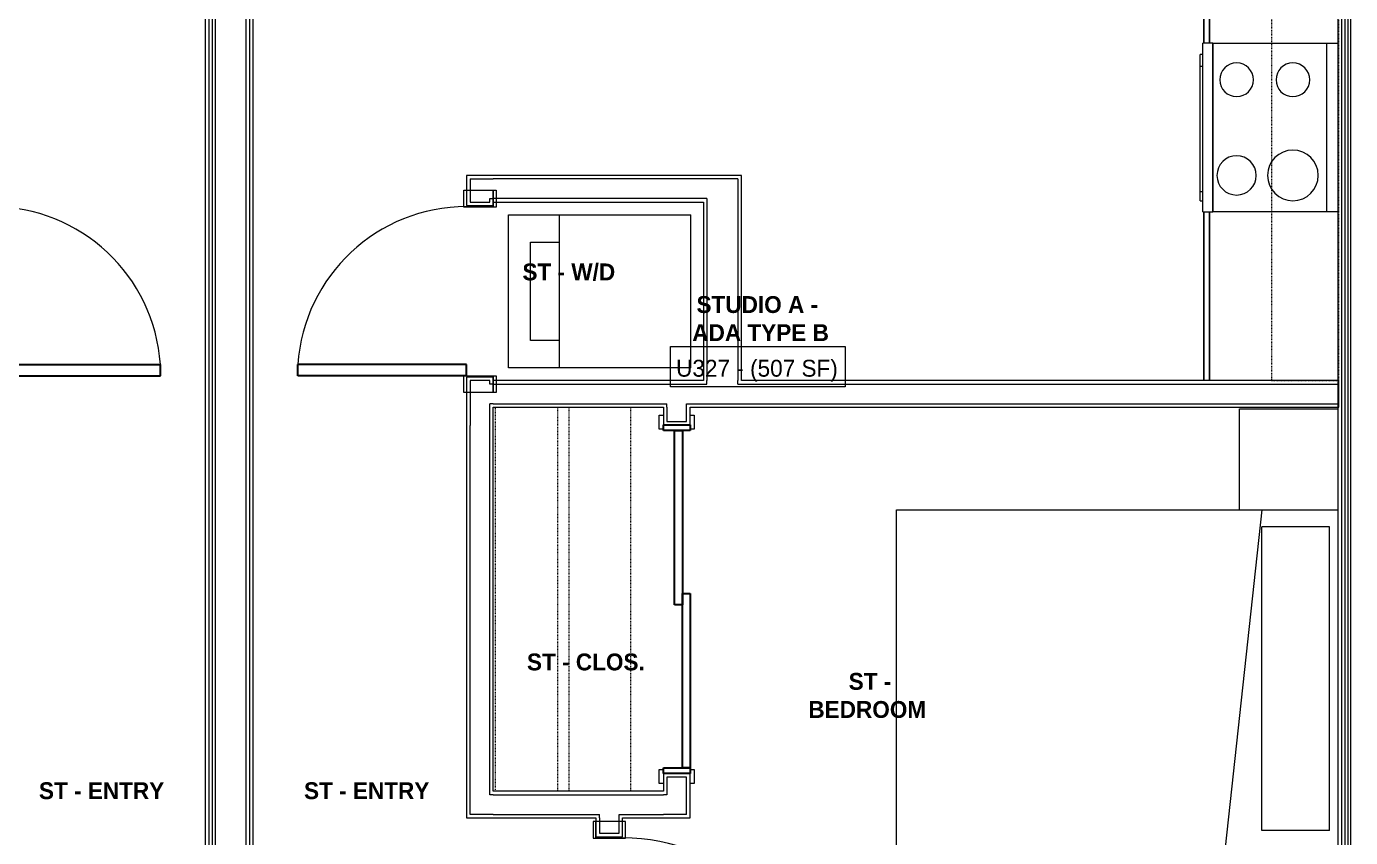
# Model space of a CAD drawing. Header units: inches. Extents: x -4093 to -1777, y 9773 to 12264.
# Drawn here: x -2750.8 to -2515.3, y 10570.7 to 10714.9 of the extents above; entities that cross this region are included whole.
import ezdxf

# ---------------------------------------------------------------- set-up
doc = ezdxf.new("R2010")
doc.units = ezdxf.units.IN
doc.header["$MEASUREMENT"] = 0
doc.linetypes.add('Dash', pattern=[0.25, 0.125, -0.125])
for name, color, linetype, lineweight in [('0-1', 7, 'Continuous', 5), ('0-2', 7, 'Continuous', 9), ('A-AREA-IDEN', 2, 'Continuous', 9), ('A-DOOR-1', 7, 'Continuous', 9), ('A-DOOR-2', 10, 'Continuous', 30), ('A-DOOR-FRAM-1', 10, 'Continuous', 30), ('A-WALL-1', 7, 'Continuous', 9), ('A-WALL-2', 250, 'Continuous', 18), ('I-FURN-1', 7, 'Continuous', 9), ('I-WALL-1', 7, 'Continuous', 9), ('P-SANR-FIXT-1', 7, 'Continuous', 9), ('Q-CASE-1', 7, 'Continuous', 9), ('Q-CASE-HDLN-1', 7, 'Dash', 9), ('Q-SPCQ-1', 7, 'Continuous', 9)]:
    doc.layers.add(name, color=color, linetype=linetype, lineweight=lineweight)
doc.styles.add('Century Gothic_1', font='ufonts.com_century-gothic.ttf', dxfattribs={"height": 3})
doc.styles.add('Century Gothic_B', font='GOTHICB.TTF', dxfattribs={"height": 3})

# ---------------------------------------------------------------- blocks, each defined once
blk = doc.blocks.new('SWING - SINGLE - FLUSH - SWING - FLUSH - 2-6 x 6-8 - PASSAGE-4346080-BACKGROUND - 3RD FLOOR')
at = {"layer": 'A-DOOR-1'}
for p, q in [((-15, 2.875), (-18, 2.875)), ((-18, 2.875), (-18, -2.375)), ((-15, -2.375), (-15, 2.875)), ((18, 2.875), (15, 2.875)), ((15, 2.875), (15, -2.375)), ((18, -2.375), (18, 2.875)), ((-18, -2.375), (-15, -2.375)), ((-15, -2.375), (-18, -2.375)), ((-18, -2.375), (-18, -2.875)), ((-18, -2.875), (-15, -2.875)), ((-15, -2.875), (-15, -2.375)), ((15, -2.375), (18, -2.375)), ((18, -2.375), (15, -2.375)), ((15, -2.375), (15, -2.875)), ((15, -2.875), (18, -2.875)), ((18, -2.875), (18, -2.375))]:
    blk.add_line(p, q, dxfattribs=at)
blk.add_arc((15, 2.375), 30.067, 93.81407, 180, dxfattribs=at)
at = {"layer": 'A-DOOR-2'}
for p, q in [((13, 2.375), (13, 32.375)), ((15, 32.375), (13, 32.375)), ((15, 2.375), (15, 32.375)), ((15, 2.375), (13, 2.375))]:
    blk.add_line(p, q, dxfattribs=at)
blk = doc.blocks.new('SLIDING - FLUSH - SLIDING - FLUSH - 5-0 x 6-8-3203586-BACKGROUND - 3RD FLOOR')
at = {"layer": 'A-DOOR-1'}
for p, q in [((-32.75, 3.25), (-30.25, 3.25)), ((-32.75, 2.5), (-32.75, 3.25)), ((-30.25, 2.5), (-32.75, 2.5)), ((-30.25, 3.25), (-30.25, 2.5)), ((30.25, 3.25), (32.75, 3.25)), ((30.25, 2.5), (30.25, 3.25)), ((32.75, 2.5), (30.25, 2.5)), ((32.75, 3.25), (32.75, 2.5)), ((-32.75, -2.25), (-30.25, -2.25)), ((-32.75, -3), (-32.75, -2.25)), ((-30.25, -2.25), (-30.25, -3)), ((30.25, -2.25), (32.75, -2.25)), ((30.25, -3), (30.25, -2.25)), ((32.75, -2.25), (32.75, -3)), ((-30.25, -3), (-32.75, -3)), ((32.75, -3), (30.25, -3))]:
    blk.add_line(p, q, dxfattribs=at)
at = {"layer": 'A-DOOR-2'}
for p, q in [((-1, -0.88), (-1, 0.5)), ((-1, 0.5), (30, 0.5)), ((30, 0.5), (30, -0.88)), ((-30, -2.25), (-30, -0.88)), ((-30, -0.88), (1, -0.88)), ((1, -2.25), (-30, -2.25)), ((30, -0.88), (-1, -0.88)), ((1, -0.88), (1, -2.25))]:
    blk.add_line(p, q, dxfattribs=at)
at = {"layer": 'A-DOOR-FRAM-1'}
for p, q in [((-31, -2.25), (-31, 2.5)), ((-31, 2.5), (-30, 2.5)), ((-30, 2.5), (-30, -2.25)), ((30, 2.5), (31, 2.5)), ((30, -2.25), (30, 2.5)), ((31, 2.5), (31, -2.25)), ((-30, -2.25), (-31, -2.25)), ((31, -2.25), (30, -2.25))]:
    blk.add_line(p, q, dxfattribs=at)
blk = doc.blocks.new('SWING - SINGLE - FLUSH - SWING - FLUSH - 2-10 x 6-8 - PRIVACY-4346066-BACKGROUND - 3RD FLOOR')
at = {"layer": 'A-DOOR-1'}
for p, q in [((-17, 2.87), (-20, 2.87)), ((-20, 2.87), (-20, -2.38)), ((-17, -2.38), (-17, 2.87)), ((20, 2.87), (17, 2.87)), ((17, 2.87), (17, -2.38)), ((20, -2.38), (20, 2.87)), ((-20, -2.38), (-17, -2.38)), ((-17, -2.38), (-20, -2.38)), ((-20, -2.38), (-20, -2.88)), ((-20, -2.88), (-17, -2.88)), ((-17, -2.88), (-17, -2.38)), ((17, -2.38), (20, -2.38)), ((20, -2.38), (17, -2.38)), ((17, -2.38), (17, -2.88)), ((17, -2.88), (20, -2.88)), ((20, -2.88), (20, -2.38))]:
    blk.add_line(p, q, dxfattribs=at)
blk.add_arc((17, 2.37), 34.07, 93.3657, 180, dxfattribs=at)
at = {"layer": 'A-DOOR-2'}
for p, q in [((15, 2.37), (15, 36.38)), ((17, 36.38), (15, 36.38)), ((17, 2.37), (17, 36.38)), ((17, 2.37), (15, 2.37))]:
    blk.add_line(p, q, dxfattribs=at)
blk = doc.blocks.new('OD_CW_Closet - OD_CW_Closet-3786599-BACKGROUND - 3RD FLOOR')
at = {"layer": 'Q-CASE-HDLN-1'}
for p, q in [((0.74, -24), (0.74, 0)), ((0.74, 0), (68.99, 0)), ((68.99, 0), (68.99, -24)), ((0.74, -11), (68.99, -11)), ((0.74, -13), (68.99, -13)), ((68.99, -24), (0.74, -24))]:
    blk.add_line(p, q, dxfattribs=at)
blk = doc.blocks.new('SWING - SINGLE - FLUSH - SWING - FLUSH - 2-6 x 6-8 - PASSAGE-4346079-BACKGROUND - 3RD FLOOR')
at = {"layer": 'A-DOOR-1'}
for p, q in [((-18, 2.375), (-18, 2.875)), ((-18, 2.875), (-15, 2.875)), ((-18, 2.375), (-15, 2.375)), ((-18, -2.875), (-18, 2.375)), ((-15, 2.375), (-18, 2.375)), ((-15, 2.875), (-15, 2.375)), ((-15, 2.375), (-15, -2.875)), ((15, 2.375), (15, 2.875)), ((15, 2.875), (18, 2.875)), ((15, 2.375), (18, 2.375)), ((15, -2.875), (15, 2.375)), ((18, 2.375), (15, 2.375)), ((18, 2.875), (18, 2.375)), ((18, 2.375), (18, -2.875)), ((-15, -2.875), (-18, -2.875)), ((18, -2.875), (15, -2.875))]:
    blk.add_line(p, q, dxfattribs=at)
blk.add_arc((15, -2.375), 30.067, 180, 266.18593, dxfattribs=at)
at = {"layer": 'A-DOOR-2'}
for p, q in [((13, -2.375), (13, -32.375)), ((15, -2.375), (13, -2.375)), ((15, -2.375), (15, -32.375)), ((15, -32.375), (13, -32.375))]:
    blk.add_line(p, q, dxfattribs=at)
blk = doc.blocks.new('Bed-Standard - Queen 60_ x 79_-4200936-BACKGROUND - 3RD FLOOR')
at = {"layer": 'I-FURN-1'}
for p, q in [((-19.31, 41.3), (40.69, 41.3)), ((-19.31, -37.2), (-19.31, 41.3)), ((40.69, 41.3), (40.69, -37.2)), ((40.69, -23.7), (-19.31, -17.13)), ((-16.31, -23.7), (37.69, -23.7)), ((-16.31, -35.7), (-16.31, -23.7)), ((37.69, -35.7), (37.69, -23.7)), ((-16.31, -35.7), (37.69, -35.7))]:
    blk.add_line(p, q, dxfattribs=at)
blk = doc.blocks.new('Stacked Washer and Dryer - 26_x25_ - Private-1352637-BACKGROUND - 3RD FLOOR')
at = {"layer": 'P-SANR-FIXT-1'}
for p, q in [((0, 13.625), (32.4375, 13.625)), ((0, 13.625), (0, -13.625)), ((23.34375, 13.625), (23.34375, -13.625)), ((32.4375, 13.625), (32.4375, -13.625)), ((23.34375, 8.75), (28.53125, 8.75)), ((28.53125, 8.75), (28.53125, -8.75)), ((28.53125, -8.75), (23.34375, -8.75)), ((32.4375, -13.625), (0, -13.625))]:
    blk.add_line(p, q, dxfattribs=at)
blk = doc.blocks.new('Table-Night Stand - 18_ x 18_ x 24_-V25-BACKGROUND - 3RD FLOOR')
at = {"layer": 'I-FURN-1'}
for p, q in [((0.15, 0), (18.15, 0)), ((18.15, 0), (18.15, -17.5))]:
    blk.add_line(p, q, dxfattribs=at)
blk = doc.blocks.new('OD_CW_Base Cabinet - OD_CW_Base Cabinet-V61-BACKGROUND - 3RD FLOOR')
at = {"layer": 'Q-CASE-1'}
for p, q in [((0.74, 23.81), (0.74, 21.81)), ((36.49, 0), (131.34, 0)), ((161.34, 0), (191.34, 0))]:
    blk.add_line(p, q, dxfattribs=at)
blk = doc.blocks.new('OD_CW_Upper Cabinet - OD_CW_Upper Cabinet-4366994-BACKGROUND - 3RD FLOOR')
at = {"layer": 'Q-CASE-HDLN-1'}
for p, q in [((191.34, 24), (0.74, 24)), ((0.74, 24), (0.74, 12)), ((191.34, 12), (191.34, 24)), ((0.74, 12), (191.34, 12))]:
    blk.add_line(p, q, dxfattribs=at)
blk = doc.blocks.new('CTR - 1st Phase - Unit Layouts_rvt-1-BACKGROUND - 3RD FLOOR')
at = {"layer": 'A-WALL-1'}
for p, q in [((-2672.5, 10688.41), (-2672.5, 10683.03)), ((-2671.87, 10688.41), (-2672.5, 10688.41)), ((-2667.75, 10688.41), (-2671.87, 10688.41)), ((-2623.62, 10688.41), (-2667.75, 10688.41)), ((-2623.62, 10687.78), (-2623.62, 10688.41)), ((-2623.62, 10683.66), (-2623.62, 10687.78)), ((-2672.5, 10683.03), (-2667.75, 10683.03)), ((-2667.75, 10683.03), (-2667.75, 10683.66)), ((-2667.75, 10683.66), (-2630.37, 10683.66)), ((-2630.37, 10683.66), (-2630.37, 10651.91)), ((-2623.62, 10651.91), (-2623.62, 10683.66)), ((-2672.5, 10652.53), (-2672.5, 10643.91)), ((-2667.75, 10652.53), (-2672.5, 10652.53)), ((-2667.75, 10651.91), (-2667.75, 10652.53)), ((-2630.37, 10651.91), (-2667.75, 10651.91)), ((-2517.37, 10651.91), (-2623.62, 10651.91)), ((-2517.37, 10647.16), (-2517.37, 10651.91)), ((-2667.75, 10643.91), (-2667.75, 10647.16)), ((-2667.75, 10647.16), (-2637.5, 10647.16)), ((-2637.5, 10647.16), (-2637.5, 10644.03)), ((-2632.75, 10644.03), (-2632.75, 10647.16)), ((-2632.75, 10647.16), (-2630.37, 10647.16)), ((-2630.37, 10647.16), (-2517.37, 10647.16)), ((-2672.5, 10643.91), (-2672.5, 10574.16)), ((-2667.75, 10578.91), (-2667.75, 10643.91)), ((-2637.5, 10644.03), (-2632.75, 10644.03)), ((-2632.75, 10582.03), (-2637.5, 10582.03)), ((-2637.5, 10582.03), (-2637.5, 10578.91)), ((-2632.75, 10574.16), (-2632.75, 10582.03)), ((-2637.5, 10578.91), (-2667.75, 10578.91)), ((-2672.5, 10574.16), (-2671.87, 10574.16)), ((-2671.87, 10574.16), (-2667.75, 10574.16)), ((-2667.75, 10574.16), (-2649.5, 10574.16)), ((-2649.5, 10574.16), (-2649.5, 10570.78)), ((-2644.75, 10570.78), (-2644.75, 10574.16)), ((-2644.75, 10574.16), (-2637.5, 10574.16)), ((-2637.5, 10574.16), (-2633.37, 10574.16)), ((-2633.37, 10574.16), (-2632.75, 10574.16)), ((-2649.5, 10570.78), (-2644.75, 10570.78))]:
    blk.add_line(p, q, dxfattribs=at)
at = {"layer": 'A-WALL-2'}
for p, q in [((-2671.87, 10687.78), (-2671.87, 10683.66)), ((-2671.87, 10687.78), (-2668.37, 10687.78)), ((-2668.37, 10687.78), (-2667.75, 10687.78)), ((-2624.25, 10687.78), (-2667.75, 10687.78)), ((-2624.25, 10687.78), (-2624.25, 10684.28)), ((-2671.87, 10683.66), (-2670.12, 10683.66)), ((-2670.12, 10683.66), (-2668.37, 10683.66)), ((-2668.37, 10683.66), (-2668.37, 10684.28)), ((-2668.37, 10684.28), (-2667.75, 10684.28)), ((-2629.75, 10684.28), (-2667.75, 10684.28)), ((-2629.75, 10684.28), (-2629.75, 10683.66)), ((-2629.75, 10683.66), (-2629.75, 10651.91)), ((-2624.25, 10684.28), (-2624.25, 10683.66)), ((-2624.25, 10683.66), (-2624.25, 10651.91)), ((-2670.12, 10651.91), (-2671.87, 10651.91)), ((-2671.87, 10651.91), (-2671.87, 10643.91)), ((-2668.37, 10651.91), (-2670.12, 10651.91)), ((-2668.37, 10651.28), (-2668.37, 10651.91)), ((-2629.75, 10651.28), (-2629.75, 10651.91)), ((-2624.25, 10651.28), (-2624.25, 10651.91)), ((-2667.75, 10651.28), (-2668.37, 10651.28)), ((-2667.75, 10651.28), (-2630.37, 10651.28)), ((-2630.37, 10651.28), (-2629.75, 10651.28)), ((-2624.25, 10651.28), (-2517.37, 10651.28)), ((-2668.37, 10643.91), (-2668.37, 10647.78)), ((-2667.75, 10647.78), (-2668.37, 10647.78)), ((-2667.75, 10647.78), (-2636.87, 10647.78)), ((-2636.87, 10647.16), (-2636.87, 10647.78)), ((-2636.87, 10647.16), (-2636.87, 10644.66)), ((-2633.37, 10647.16), (-2633.37, 10647.78)), ((-2633.37, 10647.78), (-2630.37, 10647.78)), ((-2633.37, 10644.66), (-2633.37, 10647.16)), ((-2630.37, 10647.78), (-2629.75, 10647.78)), ((-2629.75, 10647.78), (-2517.37, 10647.78)), ((-2636.87, 10644.66), (-2635.12, 10644.66)), ((-2635.12, 10644.66), (-2633.37, 10644.66)), ((-2671.87, 10574.78), (-2671.87, 10643.91)), ((-2668.37, 10578.28), (-2668.37, 10643.91)), ((-2636.87, 10581.41), (-2636.87, 10578.28)), ((-2635.12, 10581.41), (-2636.87, 10581.41)), ((-2633.37, 10581.41), (-2635.12, 10581.41)), ((-2633.37, 10574.78), (-2633.37, 10581.41)), ((-2667.75, 10578.28), (-2668.37, 10578.28)), ((-2667.75, 10578.28), (-2637.5, 10578.28)), ((-2636.87, 10578.28), (-2637.5, 10578.28)), ((-2668.37, 10574.78), (-2671.87, 10574.78)), ((-2667.75, 10574.78), (-2668.37, 10574.78)), ((-2667.75, 10574.78), (-2648.87, 10574.78)), ((-2648.87, 10574.16), (-2648.87, 10574.78)), ((-2648.87, 10574.16), (-2648.87, 10571.41)), ((-2645.37, 10574.16), (-2645.37, 10574.78)), ((-2645.37, 10574.78), (-2637.5, 10574.78)), ((-2645.37, 10571.41), (-2645.37, 10574.16)), ((-2636.87, 10574.78), (-2637.5, 10574.78)), ((-2633.37, 10574.78), (-2636.87, 10574.78)), ((-2648.87, 10571.41), (-2647.12, 10571.41)), ((-2647.12, 10571.41), (-2645.37, 10571.41))]:
    blk.add_line(p, q, dxfattribs=at)
at = {"layer": 'Q-CASE-1'}
for p, q in [((-2541.37, 10711.91), (-2541.37, 10806.76)), ((-2540.37, 10711.91), (-2540.37, 10806.76)), ((-2540.37, 10806.76), (-2540.37, 10711.91)), ((-2541.37, 10651.91), (-2541.37, 10681.91)), ((-2540.37, 10651.91), (-2540.37, 10681.91)), ((-2540.37, 10681.91), (-2540.37, 10651.91))]:
    blk.add_line(p, q, dxfattribs=at)
at = {"layer": 'Q-SPCQ-1'}
for p, q in [((-2541.56, 10681.91), (-2541.56, 10711.91)), ((-2539.81, 10711.91), (-2541.56, 10711.91)), ((-2539.81, 10711.91), (-2539.81, 10681.91)), ((-2539.81, 10681.91), (-2539.81, 10711.91)), ((-2539.81, 10711.91), (-2519.56, 10711.91)), ((-2519.56, 10711.91), (-2517.56, 10711.91)), ((-2519.56, 10711.91), (-2519.56, 10681.91)), ((-2542.06, 10707.78), (-2542.06, 10709.91)), ((-2541.56, 10709.91), (-2542.06, 10709.91)), ((-2542.06, 10685.52), (-2542.06, 10707.78)), ((-2541.56, 10707.78), (-2542.06, 10707.78)), ((-2542.06, 10683.91), (-2542.06, 10685.52)), ((-2542.06, 10685.52), (-2541.56, 10685.52)), ((-2542.06, 10683.91), (-2541.56, 10683.91)), ((-2541.56, 10681.91), (-2539.81, 10681.91)), ((-2519.56, 10681.91), (-2539.81, 10681.91)), ((-2517.56, 10681.91), (-2519.56, 10681.91))]:
    blk.add_line(p, q, dxfattribs=at)
for centre, radius, start, end in [((-2535.56, 10705.41), 3, 90, 270), ((-2535.56, 10705.41), 3, 270, 90), ((-2525.56, 10705.41), 3, 90, 270), ((-2525.56, 10705.41), 3, 270, 90), ((-2535.56, 10688.41), 3.5, 90, 270), ((-2535.56, 10688.41), 3.5, 270, 90), ((-2525.56, 10688.41), 4.5, 90, 270), ((-2525.56, 10688.41), 4.5, 270, 90)]:
    blk.add_arc(centre, radius, start, end, dxfattribs=at)
at = {"layer": '0-2'}
for name, p, rotation in [('OD_CW_Base Cabinet - OD_CW_Base Cabinet-V61-BACKGROUND - 3RD FLOOR', (-2541.37, 10843.25), 269.9999999999955), ('OD_CW_Upper Cabinet - OD_CW_Upper Cabinet-4366994-BACKGROUND - 3RD FLOOR', (-2541.37, 10843.25), 270.0000000000159), ('SWING - SINGLE - FLUSH - SWING - FLUSH - 2-6 x 6-8 - PASSAGE-4346080-BACKGROUND - 3RD FLOOR', (-2759.32, 10667.78), 269.9999999999741), ('SWING - SINGLE - FLUSH - SWING - FLUSH - 2-6 x 6-8 - PASSAGE-4346079-BACKGROUND - 3RD FLOOR', (-2670.12, 10667.78), 270.0000000000231), ('Stacked Washer and Dryer - 26_x25_ - Private-1352637-BACKGROUND - 3RD FLOOR', (-2632.62, 10667.78), 180), ('OD_CW_Closet - OD_CW_Closet-3786599-BACKGROUND - 3RD FLOOR', (-2643.34, 10647.9), 269.999999999979), ('Table-Night Stand - 18_ x 18_ x 24_-V25-BACKGROUND - 3RD FLOOR', (-2535.06, 10628.76), 89.99999999997127), ('SLIDING - FLUSH - SLIDING - FLUSH - 5-0 x 6-8-3203586-BACKGROUND - 3RD FLOOR', (-2635, 10613.03), 89.99999999995468), ('Bed-Standard - Queen 60_ x 79_-4200936-BACKGROUND - 3RD FLOOR', (-2554.76, 10588.22), 89.99999999997127), ('SWING - SINGLE - FLUSH - SWING - FLUSH - 2-10 x 6-8 - PRIVACY-4346066-BACKGROUND - 3RD FLOOR', (-2647.12, 10553.53), 269.9999999999666)]:
    blk.add_blockref(name, p, dxfattribs=dict(at, rotation=rotation))
blk = doc.blocks.new('CTR - 1st Phase - Common Walls_rvt-1-BACKGROUND - 3RD FLOOR')
at = {"layer": 'A-WALL-2'}
for p, q in [((-2718.35, 10843.14), (-2718.35, 10476.16)), ((-2717.72, 10843.14), (-2717.72, 10476.16)), ((-2717.22, 10843.14), (-2717.22, 10476.16)), ((-2711.72, 10843.14), (-2711.72, 10476.16)), ((-2711.1, 10843.14), (-2711.1, 10476.16)), ((-2516.94, 10843.14), (-2516.94, 10458.16)), ((-2516.31, 10843.14), (-2516.31, 10458.16)), ((-2515.81, 10843.14), (-2515.81, 10458.16)), ((-2515.31, 10843.14), (-2515.31, 10458.16))]:
    blk.add_line(p, q, dxfattribs=at)
at = {"layer": 'I-WALL-1'}
for p, q in [((-2718.97, 10843.14), (-2718.97, 10476.16)), ((-2710.47, 10476.16), (-2710.47, 10843.14)), ((-2517.56, 10843.14), (-2517.56, 10496.91))]:
    blk.add_line(p, q, dxfattribs=at)

msp = doc.modelspace()

# ---------------------------------------------------------------- linework, layer by layer
at = {"layer": 'A-AREA-IDEN', "flags": 128}
msp.add_lwpolyline([(-2636.24, 10657.95), (-2605.15, 10657.95), (-2605.15, 10650.78), (-2636.24, 10650.78)], close=True, dxfattribs=at)

# ---------------------------------------------------------------- block references
at = {"layer": '0-1'}
for name in ['CTR - 1st Phase - Unit Layouts_rvt-1-BACKGROUND - 3RD FLOOR', 'CTR - 1st Phase - Common Walls_rvt-1-BACKGROUND - 3RD FLOOR']:
    msp.add_blockref(name, (0, 0), dxfattribs=at)

# ---------------------------------------------------------------- texts
at = {"layer": 'A-AREA-IDEN', "char_height": 3, "attachment_point": 1}
for s, insert, width, style in [('ST - W/D', (-2662.56, 10672.74), 20.402, 'Century Gothic_B'), ('STUDIO A -', (-2631.61, 10666.94), 26.361, 'Century Gothic_B'), ('ADA TYPE B', (-2632.36, 10661.94), 28.179, 'Century Gothic_B'), ('U327 - (507 SF)', (-2635.24, 10655.61), 35.148, 'Century Gothic_1'), ('ST - CLOS.', (-2661.76, 10603.38), 24.543, 'Century Gothic_B'), ('ST -', (-2604.55, 10599.93), 8.383, 'Century Gothic_B'), ('BEDROOM', (-2611.72, 10594.93), 25.755, 'Century Gothic_B'), ('ST - ENTRY', (-2748.54, 10580.49), 24.745, 'Century Gothic_B'), ('ST - ENTRY', (-2701.4, 10580.49), 24.745, 'Century Gothic_B')]:
    msp.add_mtext(s, dxfattribs=dict(at, insert=insert, width=width, style=style))

doc.saveas('drawing.dxf')
